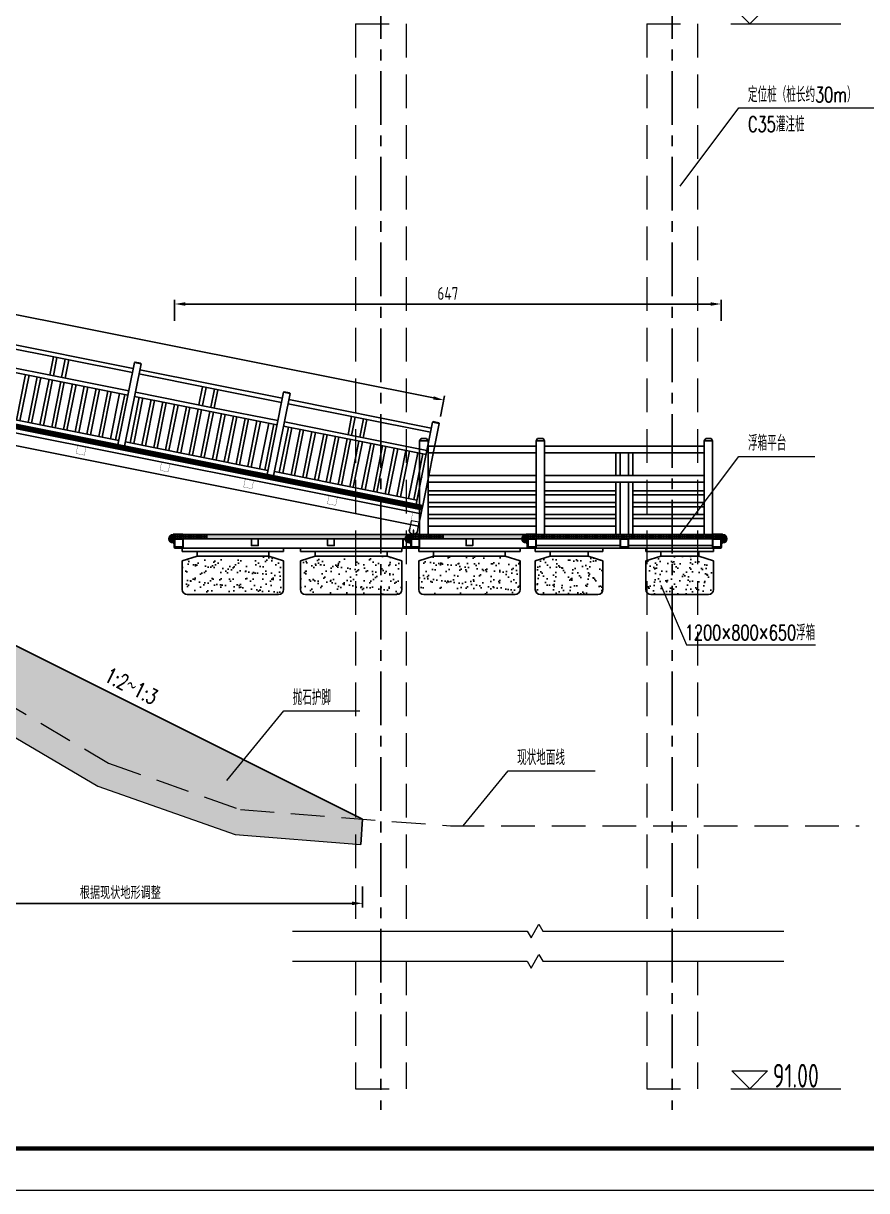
# Model space of a CAD drawing. Header units: inches. Extents: x 23 to 70, y 0 to 119.
# Drawn here: x 48.96 to 58.95, y 71.54 to 85.36 of the extents above; entities that cross this region are included whole.
import ezdxf

# ---------------------------------------------------------------- set-up
doc = ezdxf.new("R2010")
doc.units = ezdxf.units.IN
doc.header["$MEASUREMENT"] = 0
for name, pattern in [('CENTER', [50.8, 31.75, -6.35, 6.35, -6.35]), ('DASH', [0.35, 0.25, -0.1]), ('X5', [3, 2, -1])]:
    doc.linetypes.add(name, pattern=pattern)
for name, color, linetype in [('000中心线', 5, 'CENTER'), ('lmfx', 5, 'Continuous'), ('lmmt', 2, 'Continuous'), ('图框', 7, 'Continuous'), ('标尺', 1, 'Continuous'), ('栏杆', 2, 'Continuous'), ('粗线', 6, 'Continuous'), ('辅助', 7, 'Continuous'), ('钢筋标注', 7, 'Continuous'), ('钢结构', 5, 'Continuous')]:
    doc.layers.add(name, color=color, linetype=linetype)
for name, color, linetype, lineweight in [('000标注', 3, 'Continuous', 18), ('000细实线', 4, 'Continuous', 18), ('000虚线', 2, 'X5', 18), ('000轮廓', 6, 'Continuous', 30), ('00标注文字', 2, 'Continuous', 15), ('JZYS-01-文本层', 7, 'Continuous', 18), ('JZYS-4-细实线层2', 3, 'Continuous', 18), ('PUBTEXT', 161, 'Continuous', 0), ('填充', 8, 'Continuous', 15)]:
    doc.layers.add(name, color=color, linetype=linetype, lineweight=lineweight)
doc.styles.get("Standard").update_dxf_attribs({"font": 'txt', "bigfont": 'gbcbig.shx'})
doc.styles.add('TSSD_Dimension', font='tssdeng.shx', dxfattribs={"width": 0.8, "bigfont": 'hztxt.shx'})
doc.dimstyles.new('TSSD_200_1_3.5', dxfattribs={"dimscale": 0.25, "dimtxt": 2.85, "dimasz": 2.5, "dimexe": 1, "dimexo": 2.5, "dimgap": 1, "dimtad": 1, "dimdec": 0, "dimlfac": 100, "dimzin": 0, "dimdsep": 46, "dimtxsty": 'TSSD_Dimension', "dimcen": 0, "dimdle": 1, "dimclrd": 3, "dimclre": 3, "dimclrt": 7, "dimadec": 1, "dimazin": 0, "dimtfac": 1, "dimtdec": 0, "dimtix": 1, "dimtmove": 2, "dimatfit": 3, "dimfxl": 5, "dimfxlon": 1, "dimtolj": 1, "dimtzin": 0, "dimarcsym": 0})

# ---------------------------------------------------------------- blocks, each defined once
blk = doc.blocks.new('fxlm')
at = {"layer": '标尺'}
h = blk.add_hatch(dxfattribs=at)
h.set_pattern_fill('AR-SAND', color=251, scale=3)
h.set_pattern_definition([(37.5, (-492.61, 4373.36), (-4.8000939, 146.8239712), [0, -115.824, 0, -129.54, 0, -123.825]), (7.5, (-492.6, 4373.36), (134.856985, 215.04753), [0, -62.484, 0, -104.394, 0, -40.005]), (327.5, (-586.33, 4373.36), (237.297711, 0.4311554), [0, -38.1, 0, -137.16, 0, -179.07]), (317.5, (-586.33, 4373.36), (229.0669357, 66.878797), [0, -19.05, 0, -89.916, 0, -102.87])])
h.paths.add_polyline_path([(7362395, 3819266, 0.414214), (7362335, 3819326), (7361995, 3819326), (7361938, 3819151), (7361938, 3818701), (7361995, 3818526), (7362335, 3818526, 0.414214), (7362395, 3818586)])
at = {"layer": '栏杆', "color": 5}
for p, q in [((7361883, 3819326), (7361845, 3819326)), ((7361845, 3819326), (7361845, 3818526)), ((7361883, 3818526), (7361883, 3819326)), ((7361938, 3819151), (7361995, 3819326)), ((7362335, 3819326), (7361995, 3819326)), ((7362395, 3818586), (7362395, 3819266)), ((7361883, 3819151), (7361938, 3819151)), ((7361938, 3818701), (7361938, 3819151)), ((7361883, 3818701), (7361938, 3818701)), ((7361938, 3818701), (7361995, 3818526)), ((7361845, 3818526), (7361883, 3818526)), ((7361995, 3818526), (7362335, 3818526))]:
    blk.add_line(p, q, dxfattribs=at)
for centre, start, end in [((7362335, 3819266), 0, 90), ((7362335, 3818586), 270, 0)]:
    blk.add_arc(centre, 60, start, end, dxfattribs=at)
blk = doc.blocks.new('12')
at = {"layer": '标尺'}
h = blk.add_hatch(dxfattribs=at)
h.set_pattern_fill('AR-SAND', color=251, scale=3)
h.set_pattern_definition([(37.5, (1537.07, -550), (-4.8000939, 146.8239712), [0, -115.824, 0, -129.54, 0, -123.825]), (7.5, (1537.07, -550), (134.856985, 215.04753), [0, -62.484, 0, -104.394, 0, -40.005]), (327.5, (1443.35, -550), (237.297711, 0.4311554), [0, -38.1, 0, -137.16, 0, -179.07]), (317.5, (1443.35, -550), (229.0669357, 66.878797), [0, -19.05, 0, -89.916, 0, -102.87])])
h.paths.add_polyline_path([(7326599, 3802014), (7326424, 3802071), (7325574, 3802071), (7325399, 3802014), (7325399, 3801674, 0.414214), (7325459, 3801614), (7326539, 3801614, 0.414214), (7326599, 3801674)])
at = {"layer": '栏杆', "color": 5}
for p, q in [((7325399, 3802164), (7325399, 3802126)), ((7326599, 3802164), (7325399, 3802164)), ((7325399, 3802126), (7326599, 3802126)), ((7325574, 3802126), (7325574, 3802071)), ((7326424, 3802126), (7326424, 3802071)), ((7326599, 3802126), (7326599, 3802164)), ((7325574, 3802071), (7325399, 3802014)), ((7325399, 3802014), (7325399, 3801674)), ((7325574, 3802071), (7326424, 3802071)), ((7326424, 3802071), (7326599, 3802014)), ((7326599, 3801674), (7326599, 3802014)), ((7325459, 3801614), (7326539, 3801614))]:
    blk.add_line(p, q, dxfattribs=at)
for centre, start, end in [((7325459, 3801674), 180, 270), ((7326539, 3801674), 270, 0)]:
    blk.add_arc(centre, 60, start, end, dxfattribs=at)
blk = doc.blocks.new('x')
at = {"layer": 'lmfx', "color": 7}
blk.add_lwpolyline([(7362307, 3813659), (7362287, 3813659), (7362287, 3813559), (7362445, 3813559), (7362445, 3813609), (7362441, 3813609), (7362441, 3813563), (7362291, 3813563), (7362291, 3813655), (7362307, 3813655), (7362307, 3813659)], close=True, dxfattribs=at)
at = {"layer": '栏杆', "color": 7}
for p, q in [((7362287, 3813559), (7362287, 3813547)), ((7362391, 3813559), (7362391, 3813547)), ((7362287, 3813547), (7362297, 3813547)), ((7362289, 3813557), (7362289, 3813549)), ((7362289, 3813557), (7362389, 3813557)), ((7362297, 3813549), (7362289, 3813549)), ((7362297, 3813547), (7362297, 3813549)), ((7362381, 3813547), (7362381, 3813549)), ((7362381, 3813549), (7362389, 3813549)), ((7362391, 3813547), (7362381, 3813547))]:
    blk.add_line(p, q, dxfattribs=at)
at = {"layer": '钢结构', "color": 7}
blk.add_line((7362389, 3813549), (7362389, 3813557), dxfattribs=at)
blk = doc.blocks.new('d')
at = {"layer": '钢结构', "color": 5}
for p, q in [((3001311, 1589195), (3001393, 1589195)), ((3001327, 1589195), (3001327, 1589220)), ((3001335, 1589195), (3001335, 1589225)), ((3001348, 1589228), (3001348, 1589195)), ((3001356, 1589228), (3001356, 1589195)), ((3001369, 1589195), (3001369, 1589225)), ((3001377, 1589195), (3001377, 1589220)), ((3001302, 1589187), (3001312, 1589187)), ((3001302, 1589182), (3001312, 1589182)), ((3001302, 1589182), (3001302, 1589174)), ((3001302, 1589174), (3001327, 1589174)), ((3001312, 1589182), (3001312, 1589187)), ((3001327, 1589187), (3001377, 1589187)), ((3001327, 1589182), (3001327, 1589187)), ((3001327, 1589182), (3001327, 1589182)), ((3001327, 1589182), (3001327, 1589174)), ((3001377, 1589182), (3001377, 1589187)), ((3001377, 1589182), (3001377, 1589182)), ((3001377, 1589182), (3001377, 1589174)), ((3001377, 1589174), (3001402, 1589174)), ((3001392, 1589187), (3001402, 1589187)), ((3001392, 1589182), (3001392, 1589187)), ((3001392, 1589182), (3001402, 1589182)), ((3001402, 1589174), (3001402, 1589182))]:
    blk.add_line(p, q, dxfattribs=at)
for radius, start, end in [(50, 0, 180), (42, 10.9806, 169.0194)]:
    blk.add_arc((3001352, 1589187), radius, start, end, dxfattribs=at)
blk = doc.blocks.new('*D63')
at = {"layer": 'Defpoints', "color": 0, "transparency": 16777216}
for p in [(47.242, 78.807), (52.98, 75.938), (52.98, 74.94)]:
    blk.add_point(p, dxfattribs=at)
at = {"layer": '辅助', "color": 3, "linetype": 'ByBlock', "lineweight": -2, "transparency": 16777216}
for p, q in [((47.242, 75.14), (47.242, 74.89)), ((52.98, 75.14), (52.98, 74.89))]:
    blk.add_line(p, q, dxfattribs=at)
at = {"layer": '辅助', "color": 3, "lineweight": -2, "transparency": 16777216}
blk.add_line((47.367, 74.94), (52.855, 74.94), dxfattribs=at)
at = {"layer": '辅助', "color": 3, "transparency": 16777216}
for points in [[(47.367, 74.961), (47.367, 74.919), (47.242, 74.94)], [(52.855, 74.961), (52.855, 74.919), (52.98, 74.94)]]:
    blk.add_solid(points, dxfattribs=at)
at = {"layer": '辅助', "color": 7, "transparency": 16777216, "insert": (50.111, 75.065), "char_height": 0.15, "attachment_point": 5, "style": 'TSSD_Dimension'}
blk.add_mtext('\\A1;根据现状地形调整', dxfattribs=at)
blk = doc.blocks.new('1234')
at = {"layer": '栏杆'}
h = blk.add_hatch(dxfattribs=at)
h.set_pattern_fill('ANSI31', color=251, scale=5)
h.set_pattern_definition([(45, (0, 13.417), (-11.22532015, 11.22532015), [])])
h.paths.add_polyline_path([(7417846, 3829169), (7434126, 3829169), (7434126, 3829219), (7417846, 3829219)])
at = {"layer": 'PUBTEXT', "color": 7, "linetype": 'ByBlock', "lineweight": 0, "ltscale": 0.15, "const_width": 3.12}
for points in [[(7417846, 3829019), (7417846, 3829119), (7417946, 3829119), (7417946, 3829019)], [(7418857, 3829019), (7418857, 3829119), (7418957, 3829119), (7418957, 3829019)], [(7419868, 3829019), (7419868, 3829119), (7419968, 3829119), (7419968, 3829019)], [(7420879, 3829019), (7420879, 3829119), (7420979, 3829119), (7420979, 3829019)], [(7421891, 3829019), (7421891, 3829119), (7421991, 3829119), (7421991, 3829019)]]:
    blk.add_lwpolyline(points, close=True, dxfattribs=at)
at = {"layer": '栏杆', "color": 2}
for p, q in [((7417846, 3830212), (7417853, 3830219)), ((7417846, 3830212), (7417846, 3829219)), ((7417926, 3830212), (7417846, 3830212)), ((7417853, 3830219), (7417918, 3830219)), ((7417926, 3830212), (7417918, 3830219)), ((7417926, 3830212), (7417926, 3829219)), ((7419646, 3830212), (7419653, 3830219)), ((7419646, 3830212), (7419646, 3829219)), ((7419726, 3830212), (7419646, 3830212)), ((7419653, 3830219), (7419718, 3830219)), ((7419726, 3830212), (7419718, 3830219)), ((7419726, 3830212), (7419726, 3829219)), ((7421446, 3830212), (7421453, 3830219)), ((7421446, 3830212), (7421446, 3829219)), ((7421526, 3830212), (7421446, 3830212)), ((7421453, 3830219), (7421518, 3830219)), ((7421526, 3830212), (7421518, 3830219)), ((7421526, 3830212), (7421526, 3829219)), ((7419646, 3830139), (7417926, 3830139)), ((7419646, 3830089), (7417926, 3830089)), ((7418694, 3830089), (7418694, 3829869)), ((7418736, 3830089), (7418736, 3829869)), ((7418836, 3830089), (7418836, 3829869)), ((7418878, 3830089), (7418878, 3829869)), ((7421446, 3830139), (7419726, 3830139)), ((7421446, 3830089), (7419726, 3830089)), ((7420494, 3830089), (7420494, 3829869)), ((7420536, 3830089), (7420536, 3829869)), ((7420636, 3830089), (7420636, 3829869)), ((7420678, 3830089), (7420678, 3829869)), ((7423246, 3830139), (7421526, 3830139)), ((7423246, 3830089), (7421526, 3830089)), ((7422294, 3830089), (7422294, 3829869)), ((7422336, 3830089), (7422336, 3829869)), ((7422436, 3830089), (7422436, 3829869)), ((7422478, 3830089), (7422478, 3829869)), ((7417926, 3829869), (7418711, 3829869)), ((7417926, 3829819), (7418711, 3829819)), ((7417964, 3829819), (7417964, 3829269)), ((7418026, 3829819), (7418026, 3829269)), ((7418126, 3829819), (7418126, 3829269)), ((7418168, 3829819), (7418168, 3829269)), ((7418268, 3829819), (7418268, 3829269)), ((7418310, 3829819), (7418310, 3829269)), ((7418410, 3829819), (7418410, 3829269)), ((7418452, 3829819), (7418452, 3829269)), ((7418552, 3829819), (7418552, 3829269)), ((7418594, 3829819), (7418594, 3829269)), ((7418694, 3829819), (7418694, 3829269)), ((7418711, 3829869), (7419646, 3829869)), ((7418711, 3829819), (7419646, 3829819)), ((7418736, 3829819), (7418736, 3829269)), ((7418836, 3829819), (7418836, 3829269)), ((7418878, 3829819), (7418878, 3829269)), ((7418978, 3829819), (7418978, 3829269)), ((7419020, 3829819), (7419020, 3829269)), ((7419120, 3829819), (7419120, 3829269)), ((7419162, 3829819), (7419162, 3829269)), ((7419262, 3829819), (7419262, 3829269)), ((7419304, 3829819), (7419304, 3829269)), ((7419404, 3829819), (7419404, 3829269)), ((7419446, 3829819), (7419446, 3829269)), ((7419546, 3829819), (7419546, 3829269)), ((7419588, 3829819), (7419588, 3829269)), ((7419726, 3829869), (7420511, 3829869)), ((7419726, 3829819), (7420511, 3829819)), ((7419764, 3829819), (7419764, 3829269)), ((7419826, 3829819), (7419826, 3829269)), ((7419926, 3829819), (7419926, 3829269)), ((7419968, 3829819), (7419968, 3829269)), ((7420068, 3829819), (7420068, 3829269)), ((7420110, 3829819), (7420110, 3829269)), ((7420210, 3829819), (7420210, 3829269)), ((7420252, 3829819), (7420252, 3829269)), ((7420352, 3829819), (7420352, 3829269)), ((7420394, 3829819), (7420394, 3829269)), ((7420494, 3829819), (7420494, 3829269)), ((7420511, 3829869), (7421446, 3829869)), ((7420511, 3829819), (7421446, 3829819)), ((7420536, 3829819), (7420536, 3829269)), ((7420636, 3829819), (7420636, 3829269)), ((7420678, 3829819), (7420678, 3829269)), ((7420778, 3829819), (7420778, 3829269)), ((7420820, 3829819), (7420820, 3829269)), ((7420920, 3829819), (7420920, 3829269)), ((7420962, 3829819), (7420962, 3829269)), ((7421062, 3829819), (7421062, 3829269)), ((7421104, 3829819), (7421104, 3829269)), ((7421204, 3829819), (7421204, 3829269)), ((7421246, 3829819), (7421246, 3829269)), ((7421346, 3829819), (7421346, 3829269)), ((7421388, 3829819), (7421388, 3829269)), ((7421526, 3829869), (7422311, 3829869)), ((7421526, 3829819), (7422311, 3829819)), ((7421564, 3829819), (7421564, 3829269)), ((7421626, 3829819), (7421626, 3829269)), ((7421726, 3829819), (7421726, 3829269)), ((7421768, 3829819), (7421768, 3829269)), ((7421868, 3829819), (7421868, 3829269)), ((7421910, 3829819), (7421910, 3829269)), ((7422010, 3829819), (7422010, 3829269)), ((7422052, 3829819), (7422052, 3829269)), ((7422152, 3829819), (7422152, 3829269)), ((7422194, 3829819), (7422194, 3829269)), ((7422294, 3829819), (7422294, 3829269)), ((7422311, 3829869), (7423246, 3829869)), ((7422311, 3829819), (7423246, 3829819)), ((7422336, 3829819), (7422336, 3829269)), ((7422436, 3829819), (7422436, 3829269)), ((7422478, 3829819), (7422478, 3829269)), ((7422578, 3829819), (7422578, 3829269)), ((7422620, 3829819), (7422620, 3829269)), ((7422720, 3829819), (7422720, 3829269)), ((7422762, 3829819), (7422762, 3829269)), ((7417846, 3829219), (7417926, 3829219)), ((7417926, 3829269), (7418890, 3829269)), ((7418890, 3829269), (7419646, 3829269)), ((7419646, 3829219), (7419726, 3829219)), ((7419726, 3829269), (7420690, 3829269)), ((7420690, 3829269), (7421446, 3829269)), ((7421446, 3829219), (7421526, 3829219)), ((7421526, 3829269), (7422490, 3829269)), ((7422490, 3829269), (7423246, 3829269))]:
    blk.add_line(p, q, dxfattribs=at)
at = {"layer": '栏杆', "color": 7}
for p, q in [((7434126, 3829219), (7417846, 3829219)), ((7417846, 3829169), (7417846, 3828969)), ((7434126, 3829169), (7417846, 3829169)), ((7434126, 3829119), (7417846, 3829119)), ((7434126, 3828969), (7417846, 3828969))]:
    blk.add_line(p, q, dxfattribs=at)
at = {"layer": '栏杆', "color": 25}
blk.add_lwpolyline([(7417846, 3829169), (7434126, 3829169), (7434126, 3829219), (7417846, 3829219)], close=True, dxfattribs=at)
at = {"layer": '栏杆', "color": 7}
for p in [(7417925, 3829544), (7419725, 3829544), (7421525, 3829544)]:
    blk.add_point(p, dxfattribs=at)
at = {"layer": '粗线', "linetype": 'ByBlock', "lineweight": 0, "ltscale": 2}
blk.add_line((7417851, 3829017), (7417941, 3829017), dxfattribs=at)
for points in [[(7417851, 3829017), (7417851, 3828909)], [(7417941, 3828909), (7417941, 3829017)]]:
    blk.add_lwpolyline(points, dxfattribs=at)
blk.add_circle((7417896, 3828909), 5, dxfattribs=at)
for radius, start, end in [(50, 154.1581, 25.8419), (45, 180, 0)]:
    blk.add_arc((7417896, 3828909), radius, start, end, dxfattribs=at)
blk = doc.blocks.new('*D222')
at = {"layer": 'Defpoints', "color": 0, "transparency": 16777216}
for p in [(37.679, 82.598), (53.942, 80.901), (53.643, 79.406)]:
    blk.add_point(p, dxfattribs=at)
at = {"layer": '辅助', "color": 3, "linetype": 'ByBlock', "lineweight": -2, "transparency": 16777216}
for p, q in [((37.938, 83.897), (37.987, 84.142)), ((53.902, 80.705), (53.951, 80.95))]:
    blk.add_line(p, q, dxfattribs=at)
at = {"layer": '辅助', "color": 3, "lineweight": -2, "transparency": 16777216}
blk.add_line((38.1, 84.068), (53.819, 80.926), dxfattribs=at)
at = {"layer": '辅助', "color": 3, "transparency": 16777216}
for points in [[(38.104, 84.089), (38.096, 84.048), (37.977, 84.093)], [(53.823, 80.946), (53.815, 80.905), (53.942, 80.901)]]:
    blk.add_solid(points, dxfattribs=at)
at = {"layer": '辅助', "color": 7, "transparency": 16777216, "insert": (45.984, 82.62), "char_height": 0.15, "attachment_point": 5, "rotation": 348.6953, "style": 'TSSD_Dimension'}
blk.add_mtext('\\A1;1628', dxfattribs=at)
blk = doc.blocks.new('*D223')
at = {"layer": 'Defpoints', "color": 0, "transparency": 16777216}
for p in [(57.224, 82.039), (50.754, 79.147), (57.224, 79.147)]:
    blk.add_point(p, dxfattribs=at)
at = {"layer": '辅助', "color": 3, "linetype": 'ByBlock', "lineweight": -2, "transparency": 16777216}
for p, q in [((50.754, 81.839), (50.754, 82.089)), ((57.224, 81.839), (57.224, 82.089))]:
    blk.add_line(p, q, dxfattribs=at)
at = {"layer": '辅助', "color": 3, "lineweight": -2, "transparency": 16777216}
blk.add_line((50.879, 82.039), (57.099, 82.039), dxfattribs=at)
at = {"layer": '辅助', "color": 3, "transparency": 16777216}
for points in [[(50.879, 82.06), (50.879, 82.018), (50.754, 82.039)], [(57.099, 82.06), (57.099, 82.018), (57.224, 82.039)]]:
    blk.add_solid(points, dxfattribs=at)
at = {"layer": '辅助', "color": 7, "transparency": 16777216, "insert": (53.989, 82.164), "char_height": 0.15, "attachment_point": 5, "style": 'TSSD_Dimension'}
blk.add_mtext('\\A1;647', dxfattribs=at)

msp = doc.modelspace()

# ---------------------------------------------------------------- hatches: boundary and pattern name
at = {"layer": 'lmmt'}
h = msp.add_hatch(dxfattribs=at)
h.set_pattern_fill('BRASS', color=251, scale=0.004)
h.set_pattern_definition([(360, (-3771.18462, 7438.93705), (6e-18, 0.0254), []), (360, (-3771.18462, 7438.94975), (6e-18, 0.0254), [0.0127, -0.00635])])
h.paths.add_polyline_path([(50.754, 79.307), (50.754, 79.257), (51.134, 79.257), (51.134, 79.307)])
h = msp.add_hatch(dxfattribs=at)
h.set_pattern_fill('BRASS', color=251, scale=0.004)
h.set_pattern_definition([(360, (-3771.47559, 7438.93705), (6e-18, 0.0254), []), (360, (-3771.47559, 7438.94975), (6e-18, 0.0254), [0.0127, -0.00635])])
edge = h.paths.add_edge_path()
edge.add_line((53.548, 79.307), (53.548, 79.257))
edge.add_line((53.548, 79.257), (51.092, 79.257))
edge.add_line((50.844, 79.257), (50.844, 79.307))
edge.add_line((50.844, 79.307), (53.045, 79.307))
h = msp.add_hatch(dxfattribs=at)
h.set_pattern_fill('BRASS', color=251, scale=0.004)
h.set_pattern_definition([(360, (-3768.38462, 7438.93705), (6e-18, 0.0254), []), (360, (-3768.38462, 7438.94975), (6e-18, 0.0254), [0.0127, -0.00635])])
h.paths.add_polyline_path([(53.554, 79.307), (53.554, 79.257), (53.934, 79.257), (53.934, 79.307)])
h = msp.add_hatch(dxfattribs=at)
h.set_pattern_fill('BRASS', color=251, scale=0.004)
h.set_pattern_definition([(360, (-3768.67559, 7438.93705), (6e-18, 0.0254), []), (360, (-3768.67559, 7438.94975), (6e-18, 0.0254), [0.0127, -0.00635])])
edge = h.paths.add_edge_path()
edge.add_line((54.93, 79.307), (54.93, 79.257))
edge.add_line((54.93, 79.257), (53.892, 79.257))
edge.add_line((53.644, 79.257), (53.644, 79.307))
edge.add_line((53.644, 79.307), (55.845, 79.307))
h = msp.add_hatch(dxfattribs=at)
h.set_pattern_fill('BRASS', color=251, scale=0.004)
h.set_pattern_definition([(360, (-3767.00462, 7438.93705), (6e-18, 0.0254), []), (360, (-3767.00462, 7438.94975), (6e-18, 0.0254), [0.0127, -0.00635])])
h.paths.add_polyline_path([(54.934, 79.307), (54.934, 79.257), (55.314, 79.257), (55.314, 79.307)])
h = msp.add_hatch(dxfattribs=at)
h.set_pattern_fill('BRASS', color=251, scale=0.004)
h.set_pattern_definition([(360, (-3767.29559, 7438.93705), (6e-18, 0.0254), []), (360, (-3767.29559, 7438.94975), (6e-18, 0.0254), [0.0127, -0.00635])])
edge = h.paths.add_edge_path()
edge.add_line((57.225, 79.307), (57.225, 79.257))
edge.add_line((57.225, 79.257), (55.272, 79.257))
edge.add_line((55.314, 79.257), (55.314, 79.307))
edge.add_line((55.314, 79.307), (57.225, 79.307))
h = msp.add_hatch(dxfattribs=at)
h.set_pattern_fill('BRASS', color=251, scale=0.004)
h.set_pattern_definition([(360, (-3767.67462, 7438.93705), (6e-18, 0.0254), []), (360, (-3767.67462, 7438.94975), (6e-18, 0.0254), [0.0127, -0.00635])])
h.paths.add_polyline_path([(57.224, 79.307), (57.224, 79.257), (56.844, 79.257), (56.844, 79.307)])
at = {"layer": '填充'}
h = msp.add_hatch(dxfattribs=at)
h.set_pattern_fill('堆石', color=256)
h.set_pattern_definition([(9.46232, (-636665.9214, -3368064.03862), (-1.0000000772185, 3.8537e-08), [0.0253448, -6.05742]), (26.5651, (-636666.0214, -3368064.0636), (-1.00000001006, -4.0491e-07), [0.0559017, -2.18017]), (101.31, (-636665.9714, -3368064.03862), (-1.374667e-06, 1.000000291508), [0.127475, -4.97154]), (315, (-636665.9714, -3368063.9136), (2e-16, 1.00000030945), [0.0353553, -1.37886]), (90, (-636665.9714, -3368064.0636), (-1, 6e-17), [0.075, -0.925]), (333.435, (-636665.9464, -3368063.9386), (-1.00000001006, -1.34042e-06), [0.0559017, -2.18017]), (198.435, (-636665.8964, -3368063.96362), (-0.999999791236, -5.7698e-07), [0.0790569, -3.08322]), (26.5651, (-636665.9714, -3368064.0636), (-1.00000001006, -4.0491e-07), [0.0559017, -2.18017]), (45, (-636665.9214, -3368064.1886), (0, 1.00000030945), [0.0353553, -1.37886]), (80.5377, (-636665.9714, -3368064.23862), (-3.87603e-07, 1.0000000772184), [0.152069, -5.93069]), (284.036, (-636665.9464, -3368064.08862), (4.491855e-06, 1.000000575862), [0.103078, -4.02003]), (225, (-636665.8964, -3368064.0386), (1e-16, 1.00000030945), [0.0707107, -1.3435]), (108.435, (-636665.9714, -3368064.36362), (-5.7698e-07, 0.999999791236), [0.0790569, -3.08322]), (161.565, (-636665.8964, -3368064.38862), (-0.999999791236, 5.7698e-07), [0.0790569, -3.08322]), (198.435, (-636665.8964, -3368064.38862), (-0.999999791236, -5.7698e-07), [0.0790569, -3.08322]), (333.435, (-636665.9464, -3368064.5136), (-1.00000001006, -1.34042e-06), [0.0559017, -2.18017]), (194.036, (-636665.8964, -3368064.53862), (-1.000000575862, 4.491855e-06), [0.103078, -4.02003]), (99.4623, (-636665.9714, -3368064.43862), (3.87603e-07, 1.0000000772184), [0.152069, -5.93069]), (284.036, (-636665.9714, -3368064.41362), (4.491855e-06, 1.000000575862), [0.103078, -4.02003]), (45, (-636665.9964, -3368064.2886), (0, 1.00000030945), [0.141421, -1.27279]), (104.036, (-636666.1214, -3368064.06362), (4.491855e-06, 1.000000575862), [0.103078, -4.02003]), (225, (-636666.0714, -3368064.0636), (1e-16, 1.00000030945), [0.0353553, -1.37886]), (270, (-636666.3214, -3368063.9886), (1, -2e-16), [0.025, -0.975]), (270, (-636666.3214, -3368063.9636), (1, -2e-16), [0.05, -0.95]), (45, (-636666.4964, -3368063.9886), (0, 1.00000030945), [0.0707107, -1.3435]), (90, (-636666.4964, -3368064.0136), (-1, 6e-17), [0.025, -0.975]), (348.69, (-636666.4464, -3368063.93862), (-1.000000291508, 1.374667e-06), [0.127475, -4.97154]), (180, (-636666.3214, -3368064.0136), (-1e-16, -1), [0.175, -0.825]), (11.3099, (-636666.4714, -3368063.93862), (-1.000000291508, 3.70663e-07), [0.127475, -4.97154]), (251.565, (-636666.3214, -3368064.13862), (5.7698e-07, 0.999999791236), [0.0790569, -3.08322]), (243.435, (-636666.2964, -3368064.1136), (-1.34042e-06, 1.00000001006), [0.0559017, -2.18017]), (189.462, (-636666.3464, -3368064.21362), (-1.000000077203, 5.623591e-06), [0.152069, -5.93069]), (281.31, (-636666.3464, -3368064.01362), (-1.374667e-06, 1.000000291508), [0.127475, -4.97154]), (288.435, (-636666.3214, -3368064.01362), (-5.7698e-07, 0.999999791236), [0.0790569, -3.08322]), (188.13, (-636666.1214, -3368064.08862), (-0.99999946092, 1.5035733e-06), [0.176777, -6.89429]), (8.1301, (-636666.2964, -3368064.08862), (-0.999999460921, -2.41755e-07), [0.176777, -6.89429]), (188.13, (-636666.1464, -3368063.96362), (-0.99999946092, 1.5035733e-06), [0.176777, -6.89429]), (7.12502, (-636666.3214, -3368063.96362), (-1.0000001552545, 1.843458e-07), [0.201556, -7.8607]), (225, (-636666.1214, -3368064.2636), (1e-16, 1.00000030945), [0.141421, -1.27279]), (26.5651, (-636666.1964, -3368064.2886), (-1.00000001006, -4.0491e-07), [0.0559017, -2.18017]), (333.435, (-636666.1214, -3368064.4636), (-1.00000001006, -1.34042e-06), [0.0559017, -2.18017]), (225, (-636666.1214, -3368064.4886), (1e-16, 1.00000030945), [0.106066, -1.30815]), (194.036, (-636666.1214, -3368064.56362), (-1.000000575862, 4.491855e-06), [0.103078, -4.02003]), (315, (-636666.2214, -3368064.3886), (2e-16, 1.00000030945), [0.141421, -1.27279]), (315, (-636666.2214, -3368064.3636), (2e-16, 1.00000030945), [0.141421, -1.27279]), (99.4623, (-636666.4464, -3368064.58862), (3.87603e-07, 1.0000000772184), [0.152069, -5.93069]), (81.8699, (-636666.4214, -3368064.58862), (2.41755e-07, 0.999999460921), [0.176777, -6.89429]), (8.1301, (-636666.3964, -3368064.41362), (-0.999999460921, -2.41755e-07), [0.176777, -6.89429]), (186.34, (-636666.1964, -3368064.56362), (-1.0000003160328, 3.7883246e-06), [0.226385, -8.829]), (180, (-636666.2714, -3368064.5886), (-1e-16, -1), [0.025, -0.975]), (14.0362, (-636666.4714, -3368064.26362), (-1.000000575872, 1.001194e-06), [0.206155, -3.91695]), (288.435, (-636666.2714, -3368064.21362), (-5.7698e-07, 0.999999791236), [0.158114, -3.00416]), (315, (-636666.3214, -3368064.1636), (2e-16, 1.00000030945), [0.176777, -1.23744]), (81.8699, (-636666.1464, -3368064.26362), (2.41755e-07, 0.999999460921), [0.176777, -6.89429]), (278.13, (-636666.0964, -3368064.08862), (1.5035733e-06, 0.99999946092), [0.176777, -6.89429]), (194.036, (-636666.0214, -3368064.48862), (-1.000000575862, 4.491855e-06), [0.103078, -4.02003]), (168.69, (-636665.9964, -3368064.28862), (-1.000000291508, 1.374667e-06), [0.127475, -4.97154]), (26.5651, (-636666.0714, -3368064.4886), (-1.00000001006, -4.0491e-07), [0.111803, -2.12426]), (14.0362, (-636666.0714, -3368064.26362), (-1.000000575872, 1.001194e-06), [0.103078, -4.02003]), (168.69, (-636665.9464, -3368064.08862), (-1.000000291508, 1.374667e-06), [0.127475, -4.97154]), (345.964, (-636666.1214, -3368064.03862), (-1.000000575862, -4.491855e-06), [0.103078, -4.02003]), (260.538, (-636666.0964, -3368063.88862), (-5.623591e-06, 1.000000077203), [0.152069, -5.93069]), (135, (-636665.9964, -3368063.9136), (-1.00000030945, 0), [0.0353553, -1.37886]), (296.565, (-636666.4964, -3368063.8886), (1.34042e-06, 1.00000001006), [0.0559017, -2.18017]), (135, (-636666.3464, -3368063.9136), (-1.00000030945, 0), [0.0353553, -1.37886]), (288.435, (-636666.3464, -3368063.88862), (-5.7698e-07, 0.999999791236), [0.0790569, -3.08322]), (116.565, (-636666.1214, -3368063.9386), (1.34042e-06, 1.00000001006), [0.0559017, -2.18017]), (315, (-636665.9964, -3368063.8886), (-1.00000030945, 2e-16), [0.0353553, -1.37886]), (225, (-636665.8964, -3368064.7136), (1e-16, 1.00000030945), [0.0353553, -1.37886]), (315, (-636665.9214, -3368064.7386), (2e-16, 1.00000030945), [0.0353553, -1.37886]), (116.565, (-636665.9464, -3368064.7386), (1.34042e-06, 1.00000001006), [0.0559017, -2.18017]), (135, (-636665.9714, -3368064.6886), (-1.00000030945, 0), [0.0353553, -1.37886]), (341.565, (-636665.9714, -3368064.66362), (-0.999999791236, 5.7698e-07), [0.0790569, -3.08322]), (225, (-636665.9464, -3368064.7886), (-1.00000030945, 1e-16), [0.106066, -1.30815]), (270, (-636665.9964, -3368064.8636), (1, -2e-16), [0.025, -0.975]), (345.964, (-636666.0464, -3368064.76362), (-1.000000575862, -4.491855e-06), [0.103078, -4.02003]), (45, (-636665.9964, -3368064.8636), (0, 1.00000030945), [0.141421, -1.27279]), (288.435, (-636666.0964, -3368064.68862), (-5.7698e-07, 0.999999791236), [0.0790569, -3.08322]), (0, (-636666.0714, -3368064.8886), (0, 1), [0, -1]), (45, (-636666.0964, -3368064.8886), (-1.00000030945, 0), [0.0353553, -1.37886]), (296.565, (-636666.1714, -3368064.8386), (1.34042e-06, 1.00000001006), [0.0559017, -2.18017]), (116.565, (-636666.1464, -3368064.8386), (1.34042e-06, 1.00000001006), [0.0559017, -2.18017]), (284.036, (-636666.2464, -3368064.68862), (4.491855e-06, 1.000000575862), [0.103078, -4.02003]), (11.3099, (-636666.2214, -3368064.78862), (-1.000000291508, 3.70663e-07), [0.127475, -4.97154]), (116.565, (-636666.2214, -3368064.7886), (1.34042e-06, 1.00000001006), [0.0559017, -2.18017]), (288.435, (-636666.3714, -3368064.66362), (-5.7698e-07, 0.999999791236), [0.0790569, -3.08322]), (135, (-636666.3464, -3368064.7386), (-1.00000030945, 0), [0.0353553, -1.37886]), (135, (-636666.3464, -3368064.8886), (-1.00000030945, 0), [0.0353553, -1.37886]), (63.4349, (-636666.3714, -3368064.8636), (4.0491e-07, 1.00000001006), [0.0559017, -2.18017]), (333.435, (-636666.3464, -3368064.7886), (-1.00000001006, -1.34042e-06), [0.0559017, -2.18017]), (315, (-636666.4714, -3368064.8136), (2e-16, 1.00000030945), [0.0707107, -1.3435]), (333.435, (-636666.4214, -3368064.8636), (-1.00000001006, -1.34042e-06), [0.0559017, -2.18017]), (26.5651, (-636666.4214, -3368064.8636), (-1.00000001006, -4.0491e-07), [0.0559017, -2.18017]), (45, (-636666.4714, -3368064.7886), (0, 1.00000030945), [0.141421, -1.27279]), (135, (-636666.4714, -3368064.7886), (-1.00000030945, 0), [0.0353553, -1.37886]), (225, (-636666.3714, -3368064.7136), (1e-16, 1.00000030945), [0.141421, -1.27279]), (75.9638, (-636666.3714, -3368064.83862), (-1.001194e-06, 1.000000575872), [0.103078, -4.02003]), (225, (-636666.2964, -3368064.7386), (-1.00000030945, 1e-16), [0.0707107, -1.3435]), (14.0362, (-636666.3464, -3368064.73862), (-1.000000575872, 1.001194e-06), [0.103078, -4.02003]), (351.87, (-636666.3464, -3368064.81362), (-0.99999946092, -1.5035733e-06), [0.176777, -6.89429]), (18.4349, (-636666.2964, -3368064.81362), (-0.999999791236, 1.168348e-06), [0.0790569, -3.08322]), (180, (-636666.2464, -3368064.7386), (-1e-16, -1), [0.05, -0.95]), (14.0362, (-636666.0964, -3368064.66362), (-1.000000575872, 1.001194e-06), [0.103078, -4.02003]), (333.435, (-636666.0714, -3368064.8636), (-1.00000001006, -1.34042e-06), [0.0559017, -2.18017]), (11.3099, (-636666.1714, -3368064.78862), (-1.000000291508, 3.70663e-07), [0.127475, -4.97154]), (168.69, (-636666.0214, -3368064.86362), (-1.000000291508, 1.374667e-06), [0.127475, -4.97154]), (194.036, (-636665.9964, -3368064.66362), (-1.000000575862, 4.491855e-06), [0.103078, -4.02003]), (11.3099, (-636666.0714, -3368064.76362), (-1.000000291508, 3.70663e-07), [0.127475, -4.97154]), (116.565, (-636666.3714, -3368064.6886), (1.34042e-06, 1.00000001006), [0.111803, -2.12426]), (225, (-636666.4214, -3368064.5886), (1e-16, 1.00000030945), [0.0353553, -1.37886]), (225, (-636666.2964, -3368064.5886), (-1.00000030945, 1e-16), [0.106066, -1.30815]), (101.31, (-636666.2464, -3368064.71362), (-1.374667e-06, 1.000000291508), [0.127475, -4.97154]), (255.964, (-636666.2214, -3368064.58862), (-4.491855e-06, 1.000000575862), [0.103078, -4.02003]), (97.125, (-636666.0964, -3368064.76362), (5.334117e-07, 1.0000001552543), [0.201556, -7.8607]), (279.462, (-636666.1214, -3368064.51362), (5.623591e-06, 1.000000077203), [0.152069, -5.93069]), (99.4623, (-636665.9964, -3368064.63862), (3.87603e-07, 1.0000000772184), [0.152069, -5.93069]), (284.036, (-636665.9964, -3368064.56362), (4.491855e-06, 1.000000575862), [0.103078, -4.02003]), (333.435, (-636666.5964, -3368064.0386), (-1.00000001006, -1.34042e-06), [0.0559017, -2.18017]), (45, (-636666.5464, -3368064.0636), (0, 1.00000030945), [0.0353553, -1.37886]), (11.3099, (-636666.7214, -3368064.06362), (-1.000000291508, 3.70663e-07), [0.127475, -4.97154]), (281.31, (-636666.5714, -3368064.08862), (-1.374667e-06, 1.000000291508), [0.127475, -4.97154]), (225, (-636666.5464, -3368064.2136), (1e-16, 1.00000030945), [0.0353553, -1.37886]), (80.5377, (-636666.7464, -3368064.21362), (-3.87603e-07, 1.0000000772184), [0.152069, -5.93069]), (350.538, (-636666.7214, -3368064.06362), (-1.000000077203, -5.623591e-06), [0.152069, -5.93069]), (80.5377, (-636666.5464, -3368064.18862), (-3.87603e-07, 1.0000000772184), [0.152069, -5.93069]), (288.435, (-636666.7964, -3368063.93862), (-5.7698e-07, 0.999999791236), [0.0790569, -3.08322]), (116.565, (-636666.7714, -3368063.9886), (1.34042e-06, 1.00000001006), [0.0559017, -2.18017]), (191.31, (-636666.7714, -3368064.01362), (-1.000000291508, -1.374667e-06), [0.127475, -4.97154]), (14.0362, (-636666.8964, -3368063.96362), (-1.000000575872, 1.001194e-06), [0.103078, -4.02003]), (189.462, (-636666.7714, -3368064.01362), (-1.000000077203, 5.623591e-06), [0.126724, -5.95604]), (168.69, (-636666.7714, -3368064.18862), (-1.000000291508, 1.374667e-06), [0.127475, -4.97154]), (170.538, (-636666.7464, -3368064.21362), (-1.000000077203, -5.623591e-06), [0.152069, -5.93069]), (63.4349, (-636666.7714, -3368064.1886), (4.0491e-07, 1.00000001006), [0.0559017, -2.18017]), (101.31, (-636666.7464, -3368064.13862), (-1.374667e-06, 1.000000291508), [0.127475, -4.97154]), (315, (-636666.7714, -3368064.0136), (-1.00000030945, 2e-16), [0.0707107, -1.3435]), (296.565, (-636666.7214, -3368064.2886), (1.34042e-06, 1.00000001006), [0.111803, -2.12426]), (350.538, (-636666.6714, -3368064.38862), (-1.000000077203, -5.623591e-06), [0.152069, -5.93069]), (153.435, (-636666.5714, -3368064.5886), (-1.00000001006, -1.34042e-06), [0.0559017, -2.18017]), (104.036, (-636666.6464, -3368064.56362), (4.491855e-06, 1.000000575862), [0.103078, -4.02003]), (284.036, (-636666.6464, -3368064.46362), (4.491855e-06, 1.000000575862), [0.103078, -4.02003]), (90, (-636666.6714, -3368064.4636), (-1, 6e-17), [0.075, -0.925]), (206.565, (-636666.5464, -3368064.4136), (-1.00000001006, 1.34042e-06), [0.111803, -2.12426]), (180, (-636666.8714, -3368064.3886), (-1e-16, -1), [0.025, -0.975]), (315, (-636666.8964, -3368064.3886), (-1.00000030945, 2e-16), [0.0353553, -1.37886]), (315, (-636666.8964, -3368064.5386), (-1.00000030945, 2e-16), [0.0707107, -1.3435]), (278.13, (-636666.8714, -3368064.41362), (1.5035733e-06, 0.99999946092), [0.176777, -6.89429]), (258.69, (-636666.8714, -3368064.41362), (1.374667e-06, 1.000000291508), [0.127475, -4.97154]), (187.125, (-636666.6714, -3368064.38862), (-1.0000001552543, 5.334117e-07), [0.201556, -7.8607]), (7.12502, (-636666.8464, -3368064.58862), (-1.0000001552545, 1.843458e-07), [0.201556, -7.8607]), (26.5651, (-636666.8714, -3368064.3886), (-1.00000001006, -4.0491e-07), [0.167705, -2.06836]), (104.036, (-636666.7214, -3368064.31362), (4.491855e-06, 1.000000575862), [0.103078, -4.02003]), (116.565, (-636666.7214, -3368064.2636), (1.34042e-06, 1.00000001006), [0.0559017, -2.18017]), (189.462, (-636666.5714, -3368064.23862), (-1.000000077203, 5.623591e-06), [0.152069, -5.93069]), (258.69, (-636666.7464, -3368063.88862), (1.374667e-06, 1.000000291508), [0.127475, -4.97154]), (99.4623, (-636666.5964, -3368064.03862), (3.87603e-07, 1.0000000772184), [0.152069, -5.93069]), (260.538, (-636666.5714, -3368063.88862), (-5.623591e-06, 1.000000077203), [0.152069, -5.93069]), (116.565, (-636666.7964, -3368063.9386), (1.34042e-06, 1.00000001006), [0.0559017, -2.18017]), (270, (-636666.7714, -3368063.8886), (1, -2e-16), [0.1, -0.9]), (180, (-636666.5464, -3368064.7136), (-1e-16, -1), [0.025, -0.975]), (288.435, (-636666.7464, -3368064.66362), (-5.7698e-07, 0.999999791236), [0.0790569, -3.08322]), (26.5651, (-636666.6964, -3368064.7636), (-1.00000001006, -4.0491e-07), [0.167705, -2.06836]), (206.565, (-636666.5714, -3368064.7136), (-1.00000001006, 1.34042e-06), [0.111803, -2.12426]), (63.4349, (-636666.5714, -3368064.8886), (4.0491e-07, 1.00000001006), [0.0559017, -2.18017]), (296.565, (-636666.5464, -3368064.8386), (1.34042e-06, 1.00000001006), [0.0559017, -2.18017]), (63.4349, (-636666.7464, -3368064.8886), (4.0491e-07, 1.00000001006), [0.0559017, -2.18017]), (315, (-636666.7214, -3368064.8136), (2e-16, 1.00000030945), [0.0353553, -1.37886]), (333.435, (-636666.6964, -3368064.8386), (-1.00000001006, -1.34042e-06), [0.0559017, -2.18017]), (333.435, (-636666.7214, -3368064.8386), (-1.00000001006, -1.34042e-06), [0.111803, -2.12426]), (18.4349, (-636666.6464, -3368064.86362), (-0.999999791236, 1.168348e-06), [0.0790569, -3.08322]), (225, (-636666.6714, -3368064.7636), (1e-16, 1.00000030945), [0.0707107, -1.3435]), (78.6901, (-636666.5714, -3368064.83862), (-3.70663e-07, 1.000000291508), [0.127475, -4.97154]), (243.435, (-636666.7214, -3368064.7386), (-1.34042e-06, 1.00000001006), [0.0559017, -2.18017]), (243.435, (-636666.7964, -3368064.6136), (-1.34042e-06, 1.00000001006), [0.0559017, -2.18017]), (206.565, (-636666.8214, -3368064.6636), (-1.00000001006, 1.34042e-06), [0.0559017, -2.18017]), (198.435, (-636666.8214, -3368064.66362), (-0.999999791236, -5.7698e-07), [0.0790569, -3.08322]), (180, (-636666.8714, -3368064.7636), (-1e-16, -1), [0.025, -0.975]), (225, (-636666.8714, -3368064.6886), (-1.00000030945, 1e-16), [0.0353553, -1.37886]), (108.435, (-636666.8214, -3368064.88862), (-5.7698e-07, 0.999999791236), [0.0790569, -3.08322]), (243.435, (-636666.7964, -3368064.7886), (-1.34042e-06, 1.00000001006), [0.0559017, -2.18017]), (270, (-636666.8214, -3368064.8386), (1, -2e-16), [0.05, -0.95]), (135, (-636666.8464, -3368064.8136), (-1.00000030945, 0), [0.0707107, -1.3435]), (296.565, (-636666.7714, -3368064.6136), (1.34042e-06, 1.00000001006), [0.167705, -2.06836]), (315, (-636666.7964, -3368064.6136), (2e-16, 1.00000030945), [0.0707107, -1.3435]), (168.69, (-636666.7464, -3368064.78862), (-1.000000291508, 1.374667e-06), [0.127475, -4.97154]), (333.435, (-636666.7964, -3368064.7886), (-1.00000001006, -1.34042e-06), [0.0559017, -2.18017]), (251.565, (-636666.7464, -3368064.81362), (5.7698e-07, 0.999999791236), [0.0790569, -3.08322]), (198.435, (-636666.6214, -3368064.56362), (-0.999999791236, -5.7698e-07), [0.158114, -3.00416]), (104.036, (-636666.5464, -3368064.68862), (4.491855e-06, 1.000000575862), [0.103078, -4.02003]), (288.435, (-636666.8464, -3368064.58862), (-5.7698e-07, 0.999999791236), [0.0790569, -3.08322]), (80.5377, (-636666.5214, -3368064.41362), (-3.87603e-07, 1.0000000772184), [0.152069, -5.93069]), (186.34, (-636666.4964, -3368064.26362), (-1.0000003160328, 3.7883246e-06), [0.226385, -8.829]), (71.5651, (-636666.5214, -3368064.41362), (-1.168348e-06, 0.999999791236), [0.158114, -3.00416]), (9.46232, (-636666.5214, -3368064.41362), (-1.0000000772185, 3.8537e-08), [0.304138, -5.77862]), (351.87, (-636666.6214, -3368064.56362), (-0.99999946092, -1.5035733e-06), [0.176777, -6.89429]), (161.565, (-636666.4714, -3368064.43862), (-0.999999791236, 5.7698e-07), [0.0790569, -3.08322]), (206.565, (-636666.4464, -3368064.6136), (-1.00000001006, 1.34042e-06), [0.111803, -2.12426]), (296.565, (-636666.5464, -3368064.6636), (1.34042e-06, 1.00000001006), [0.111803, -2.12426]), (135, (-636666.4964, -3368064.2386), (0, 1.00000030945), [0.0707107, -1.3435]), (8.1301, (-636666.5214, -3368064.03862), (-0.999999460921, -2.41755e-07), [0.176777, -6.89429]), (63.4349, (-636666.5214, -3368064.0386), (4.0491e-07, 1.00000001006), [0.0559017, -2.18017]), (104.036, (-636666.4964, -3368063.98862), (4.491855e-06, 1.000000575862), [0.103078, -4.02003]), (116.565, (-636666.4964, -3368064.8886), (1.34042e-06, 1.00000001006), [0.0559017, -2.18017]), (345.964, (-636666.5214, -3368064.83862), (-1.000000575862, -4.491855e-06), [0.103078, -4.02003])])
h.paths.add_polyline_path([(47.242, 78.807), (45.936, 78.807), (47.618, 77.987), (49.972, 76.601), (51.532, 76.051), (52.98, 75.938)], flags=17)
h.paths.add_polyline_path([(47.618, 77.987), (45.936, 78.807), (45.542, 78.807), (45.542, 78.666), (47.476, 77.722), (49.845, 76.328), (51.469, 75.754), (52.957, 75.639), (52.98, 75.938), (51.532, 76.051), (49.972, 76.601)])

# ---------------------------------------------------------------- linework, layer by layer
at = {"linetype": 'Continuous', "lineweight": 18, "const_width": 0.05}
msp.add_lwpolyline([(24.541, 92.037), (67.341, 92.037), (67.341, 72.037), (24.541, 72.037)], close=True, dxfattribs=at)
at = {"color": 3, "flags": 128}
msp.add_lwpolyline([(53.582, 79.357), (53.582, 79.287)], dxfattribs=at)
at = {"layer": '000中心线', "ltscale": 0.02, "flags": 128}
for points in [[(53.194, 85.814), (53.194, 72.494)], [(56.644, 85.814), (56.644, 72.494)]]:
    msp.add_lwpolyline(points, dxfattribs=at)
at = {"layer": '000标注', "flags": 128}
for points in [[(52.15, 74.611), (54.271, 74.611), (54.927, 74.611), (54.974, 74.53), (55.068, 74.692), (55.114, 74.611), (55.771, 74.611), (57.967, 74.611)], [(52.15, 74.254), (54.271, 74.254), (54.927, 74.254), (54.974, 74.172), (55.068, 74.335), (55.114, 74.254), (55.771, 74.254), (57.967, 74.254)]]:
    msp.add_lwpolyline(points, dxfattribs=at)
at = {"layer": '000细实线', "color": 4, "ltscale": 10, "flags": 128}
msp.add_lwpolyline([(45.542, 78.666), (47.476, 77.722), (49.845, 76.328), (51.469, 75.754), (52.957, 75.639)], dxfattribs=at)
at = {"layer": '000虚线', "ltscale": 0.2}
for points in [[(25.942, 86.757), (27.942, 86.519), (29.369, 85.846), (33.808, 83.886), (35.649, 83.392), (40.869, 81.278), (47.618, 77.987), (49.972, 76.601), (51.532, 76.051), (54.02, 75.857), (58.861, 75.857)], [(52.894, 85.357), (52.894, 74.611)], [(52.894, 85.357), (53.494, 85.357)], [(53.494, 85.357), (53.494, 74.611)], [(56.344, 85.357), (56.344, 74.611)], [(56.344, 85.357), (56.944, 85.357)], [(56.944, 85.357), (56.944, 74.611)], [(52.894, 74.254), (52.894, 72.745)], [(53.494, 74.254), (53.494, 72.745)], [(56.344, 74.254), (56.344, 72.745)], [(56.944, 74.254), (56.944, 72.745)], [(52.894, 72.745), (53.494, 72.745)], [(56.344, 72.745), (56.944, 72.745)]]:
    msp.add_lwpolyline(points, dxfattribs=at)
at = {"layer": '000轮廓', "linetype": 'Continuous', "flags": 128}
msp.add_lwpolyline([(47.242, 78.807), (52.98, 75.938)], dxfattribs=at)
at = {"layer": '00标注文字'}
for points in [[(56.741, 83.434), (57.436, 84.361), (59.162, 84.361)], [(56.741, 79.307), (57.436, 80.234), (58.336, 80.234)], [(56.51, 78.707), (56.814, 78.004), (58.344, 78.004)], [(51.371, 76.397), (52.045, 77.22), (52.945, 77.22)], [(54.169, 75.857), (54.702, 76.508), (55.734, 76.508)]]:
    msp.add_lwpolyline(points, dxfattribs=at)
at = {"layer": 'JZYS-4-细实线层2', "flags": 128}
for points in [[(57.353, 85.568), (57.775, 85.568), (57.564, 85.357)], [(57.353, 72.956), (57.775, 72.956), (57.564, 72.745)]]:
    msp.add_lwpolyline(points, close=True, dxfattribs=at)
for points in [[(57.339, 85.357), (58.643, 85.357)], [(57.339, 72.745), (58.643, 72.745)]]:
    msp.add_lwpolyline(points, dxfattribs=at)
at = {"layer": 'lmmt', "color": 2}
for p, q in [((53.654, 80.417), (53.672, 80.447)), ((53.736, 80.447), (53.672, 80.447)), ((53.754, 80.417), (53.736, 80.447)), ((55.034, 80.417), (55.052, 80.447)), ((55.116, 80.447), (55.052, 80.447)), ((55.134, 80.417), (55.116, 80.447)), ((57.024, 80.417), (57.042, 80.447)), ((57.042, 80.447), (57.106, 80.447)), ((57.124, 80.417), (57.106, 80.447)), ((52.664, 79.257), (51.134, 79.257)), ((52.664, 79.257), (51.134, 79.257)), ((55.464, 79.257), (53.934, 79.257)), ((55.464, 79.257), (53.934, 79.257)), ((56.844, 79.307), (55.314, 79.307)), ((56.844, 79.257), (55.314, 79.257)), ((56.844, 79.257), (55.314, 79.257))]:
    msp.add_line(p, q, dxfattribs=at)
at = {"layer": 'lmmt', "color": 40}
for p, q in [((50.754, 79.147), (50.754, 79.257)), ((53.554, 79.147), (53.554, 79.257)), ((54.934, 79.147), (54.934, 79.257)), ((57.224, 79.147), (57.224, 79.257))]:
    msp.add_line(p, q, dxfattribs=at)
at = {"layer": 'lmmt', "color": 7}
for p, q in [((53.55, 79.147), (50.754, 79.147)), ((54.934, 79.147), (53.554, 79.147)), ((57.224, 79.147), (54.934, 79.147))]:
    msp.add_line(p, q, dxfattribs=at)
at = {"layer": 'lmmt', "color": 40}
for points in [[(50.754, 79.307), (50.754, 79.257), (51.134, 79.257), (51.134, 79.307)], [(53.554, 79.307), (53.554, 79.257), (53.934, 79.257), (53.934, 79.307)], [(54.934, 79.307), (54.934, 79.257), (55.314, 79.257), (55.314, 79.307)], [(57.224, 79.307), (57.224, 79.257), (56.844, 79.257), (56.844, 79.307)]]:
    msp.add_lwpolyline(points, close=True, dxfattribs=at)
for points in [[(51.134, 79.307), (53.548, 79.307), (53.548, 79.257), (51.134, 79.257)], [(53.934, 79.307), (54.93, 79.307), (54.93, 79.257), (53.934, 79.257)], [(55.314, 79.307), (56.844, 79.307), (56.844, 79.257), (55.314, 79.257)]]:
    msp.add_lwpolyline(points, dxfattribs=at)
at = {"layer": 'lmmt', "color": 7, "lineweight": 30}
for points in [[(51.664, 79.257), (51.744, 79.257), (51.744, 79.177), (51.664, 79.177)], [(52.564, 79.257), (52.644, 79.257), (52.644, 79.177), (52.564, 79.177)], [(54.204, 79.257), (54.284, 79.257), (54.284, 79.177), (54.204, 79.177)]]:
    msp.add_lwpolyline(points, close=True, dxfattribs=at)
at = {"layer": '图框', "color": 7, "linetype": 'Continuous', "lineweight": 18, "flags": 128}
msp.add_lwpolyline([(23.291, 92.537), (67.841, 92.537), (67.841, 71.537), (23.291, 71.537)], close=True, dxfattribs=at)
at = {"layer": '栏杆', "color": 2}
for p, q in [((53.654, 80.417), (53.654, 79.307)), ((53.754, 80.417), (53.654, 80.417)), ((53.754, 80.417), (53.754, 79.307)), ((53.754, 80.357), (55.034, 80.357)), ((55.034, 80.417), (55.034, 79.307)), ((55.134, 80.417), (55.034, 80.417)), ((55.134, 80.417), (55.134, 79.307)), ((55.134, 80.357), (57.024, 80.357)), ((57.024, 80.417), (57.024, 79.307)), ((57.024, 80.417), (57.124, 80.417)), ((57.124, 80.417), (57.124, 79.307)), ((53.754, 80.277), (55.034, 80.277)), ((55.134, 80.277), (57.024, 80.277)), ((55.979, 80.007), (55.979, 80.277)), ((56.029, 80.007), (56.029, 80.277)), ((56.129, 80.007), (56.129, 80.277)), ((56.179, 80.007), (56.179, 80.277)), ((53.754, 80.007), (55.034, 80.007)), ((53.754, 79.927), (55.034, 79.927)), ((55.134, 80.007), (57.024, 80.007)), ((55.134, 79.927), (57.024, 79.927)), ((55.979, 79.307), (55.979, 79.927)), ((56.029, 79.307), (56.029, 79.927)), ((56.129, 79.307), (56.129, 79.927)), ((56.179, 79.307), (56.179, 79.927)), ((55.034, 79.827), (53.754, 79.827)), ((55.979, 79.827), (55.134, 79.827)), ((56.179, 79.827), (57.024, 79.827)), ((55.034, 79.777), (53.754, 79.777)), ((55.034, 79.687), (53.754, 79.687)), ((55.979, 79.777), (55.134, 79.777)), ((55.979, 79.687), (55.134, 79.687)), ((56.179, 79.777), (57.024, 79.777)), ((56.179, 79.687), (57.024, 79.687)), ((55.034, 79.637), (53.754, 79.637)), ((55.034, 79.547), (53.754, 79.547)), ((55.979, 79.637), (55.134, 79.637)), ((55.979, 79.547), (55.134, 79.547)), ((56.179, 79.637), (57.024, 79.637)), ((56.179, 79.547), (57.024, 79.547)), ((55.034, 79.497), (53.754, 79.497)), ((55.034, 79.407), (53.754, 79.407)), ((55.979, 79.497), (55.134, 79.497)), ((55.979, 79.407), (55.134, 79.407)), ((56.179, 79.497), (57.024, 79.497)), ((56.179, 79.407), (57.024, 79.407))]:
    msp.add_line(p, q, dxfattribs=at)
at = {"layer": '栏杆', "color": 7}
for points in [[(50.754, 79.157), (50.754, 79.257), (50.854, 79.257), (50.854, 79.157)], [(50.758, 79.161), (50.758, 79.253), (50.85, 79.253), (50.85, 79.161)], [(53.454, 79.157), (53.454, 79.257), (53.554, 79.257), (53.554, 79.157)], [(53.458, 79.161), (53.458, 79.253), (53.55, 79.253), (53.55, 79.161)], [(53.554, 79.157), (53.554, 79.257), (53.654, 79.257), (53.654, 79.157)], [(53.558, 79.161), (53.558, 79.253), (53.65, 79.253), (53.65, 79.161)], [(54.934, 79.157), (54.934, 79.257), (55.034, 79.257), (55.034, 79.157)], [(54.938, 79.161), (54.938, 79.253), (55.03, 79.253), (55.03, 79.161)], [(56.129, 79.157), (56.129, 79.257), (56.029, 79.257), (56.029, 79.157)], [(56.125, 79.161), (56.125, 79.253), (56.033, 79.253), (56.033, 79.161)], [(57.224, 79.157), (57.224, 79.257), (57.124, 79.257), (57.124, 79.157)], [(57.22, 79.161), (57.22, 79.253), (57.128, 79.253), (57.128, 79.161)]]:
    msp.add_lwpolyline(points, close=True, dxfattribs=at)
at = {"layer": '钢筋标注', "color": 3, "flags": 128}
msp.add_lwpolyline([(52.98, 75.938), (52.957, 75.639)], dxfattribs=at)
at = {"layer": '钢结构', "color": 7, "linetype": 'DASH', "ltscale": 10}
for p, q in [((55.034, 79.177), (56.029, 79.177)), ((56.129, 79.177), (57.124, 79.177))]:
    msp.add_line(p, q, dxfattribs=at)

# ---------------------------------------------------------------- block references
at = {"layer": 'lmfx', "color": 5, "xscale": -0.001, "yscale": 0.001, "zscale": 0.001, "rotation": 90}
for p in [(3874.35, 7440.992), (3875.66, 7440.992)]:
    msp.add_blockref('fxlm', p, dxfattribs=at)
at = {"layer": 'lmmt', "color": 40, "xscale": -0.001, "yscale": 0.001, "zscale": 0.001}
for p in [(7377.443, -3723.017), (7378.843, -3723.017), (7380.243, -3723.017)]:
    msp.add_blockref('12', p, dxfattribs=at)
at = {"layer": '栏杆', "color": 7, "xscale": -0.0009999999999999998, "yscale": 0.001, "zscale": 0.001, "rotation": 348.695267997371}
msp.add_blockref('1234', (6576.989, -5129.374), dxfattribs=at)
at = {"layer": '钢结构', "color": 7, "yscale": 0.001, "zscale": 0.001}
for name, p, xscale, rotation in [('d', (1639.922, -2922.093), 0.001, 89.99999999999999), ('x', (-3762.809, 7441.599), 0.001, 270), ('d', (1642.722, -2922.093), 0.001, 89.99999999999999), ('x', (-3760.009, 7441.599), 0.001, 270), ('d', (1644.102, -2922.093), 0.001, 89.99999999999999), ('x', (-3758.629, 7441.599), 0.001, 270), ('x', (3870.787, 7441.599), -0.001, 90), ('d', (-1531.943, -2922.093), -0.001, 270)]:
    msp.add_blockref(name, p, dxfattribs=dict(at, xscale=xscale, rotation=rotation))

# ---------------------------------------------------------------- texts
at = {"layer": '00标注文字', "lineweight": 0, "width": 0.7}
for s, p in [('定位桩（桩长约30m）', (57.543, 84.429)), ('C35灌注桩', (57.543, 84.079)), ('浮箱平台', (57.543, 80.303)), ('1200×800×650浮箱', (56.795, 78.057)), ('抛石护脚', (52.152, 77.289)), ('现状地面线', (54.809, 76.577))]:
    msp.add_text(s, height=0.18, dxfattribs=at).set_placement(p)
msp.add_text('1:2～1:3', height=0.18, rotation=333.4349, dxfattribs=at).set_placement((49.909, 77.58))
at = {"layer": 'JZYS-01-文本层', "style": 'TSSD_Dimension', "width": 0.7}
msp.add_text('91.00', height=0.2812, dxfattribs=at).set_placement((57.837, 72.758))

# ---------------------------------------------------------------- dimensions: what is measured, and where the dimension line sits
at = {"layer": '辅助'}
for p1, p2, distance, picture, middle in [((37.679, 82.598), (53.643, 79.406), 1.525, '*D222', (45.984, 82.62)), ((50.754, 79.147), (57.224, 79.147), 2.891, '*D223', (53.989, 82.164))]:
    dim = msp.add_aligned_dim(p1=p1, p2=p2, distance=distance, dimstyle='TSSD_200_1_3.5', override={"dimscale": 0.05, "dimtxt": 3, "dimfxl": 4}, dxfattribs=at)
    dim.commit()
    dim.dimension.update_dxf_attribs({"geometry": picture, "text_midpoint": middle})
dim = msp.add_linear_dim(base=(52.98, 74.94), p1=(47.242, 78.807), p2=(52.98, 75.938), text='根据现状地形调整', dimstyle='TSSD_200_1_3.5', override={"dimscale": 0.05, "dimtxt": 3, "dimfxl": 4}, dxfattribs=at)
dim.commit()
dim.dimension.update_dxf_attribs({"geometry": '*D63', "text_midpoint": (50.111, 75.065)})

doc.saveas('drawing.dxf')
